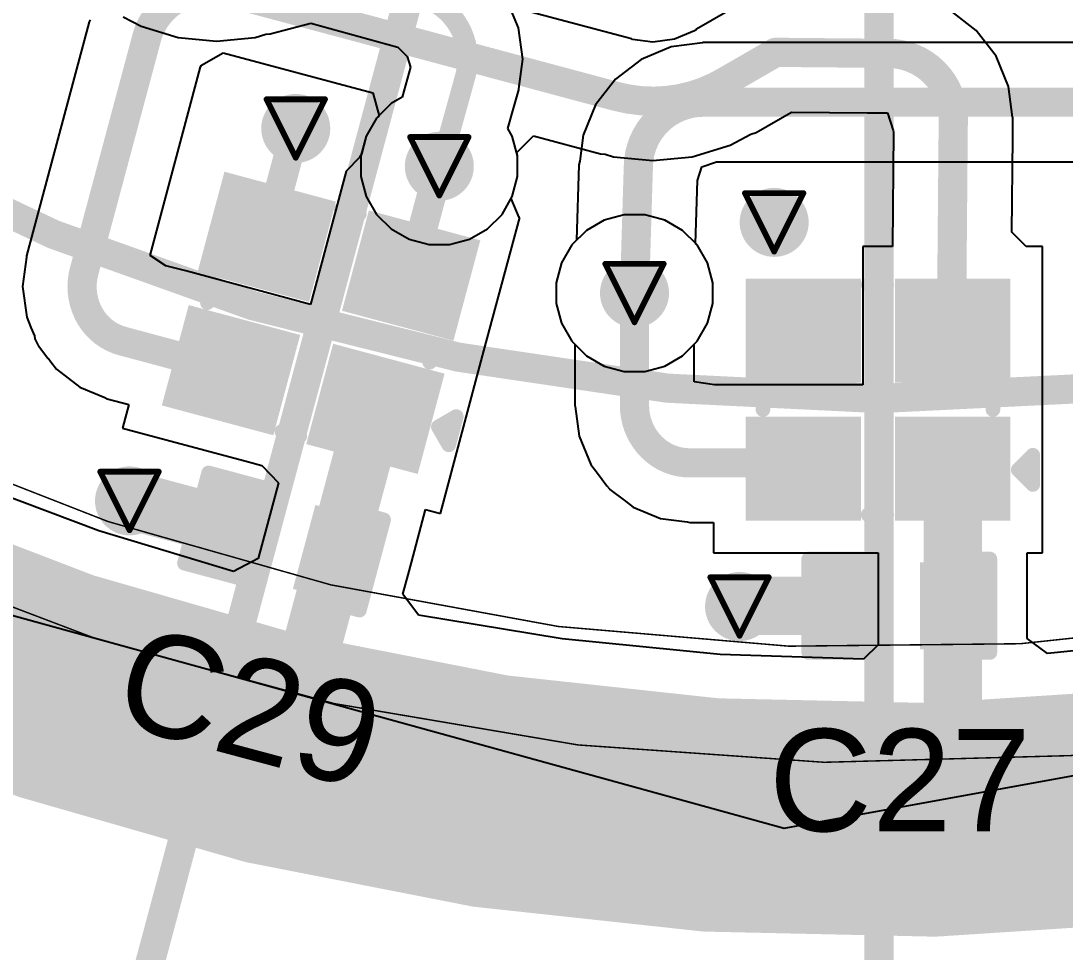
# Model space of a CAD drawing. Header units: inches. Extents: x -0.7 to 8.56, y -0.56 to 6.25.
# Drawn here: x 1.1162 to 1.4736, y -0.1612 to 0.1575 of the extents above; entities that cross this region are included whole.
import ezdxf

# ---------------------------------------------------------------- set-up
doc = ezdxf.new("R2010")
doc.units = ezdxf.units.IN
doc.header["$MEASUREMENT"] = 0
for name, color, linetype in [('Bottom Layer', 5, 'Continuous'), ('Dimension', 6, 'Continuous'), ('Drill Drawing', 1, 'Continuous'), ('Fabrication', 76, 'Continuous'), ('Top Layer', 1, 'Continuous'), ('Top Overlay', 2, 'Continuous'), ('Top Paste', 8, 'Continuous'), ('Top Solder', 216, 'Continuous'), ('Via Holes', 16, 'Continuous')]:
    doc.layers.add(name, color=color, linetype=linetype)
doc.styles.add('Arial', font='', dxfattribs={"height": 0.2})
doc.styles.get('Arial').set_extended_font_data('Arial')

# ---------------------------------------------------------------- blocks, each defined once
blk = doc.blocks.new('SK6812_EC20_14')
at = {"layer": 'Top Layer'}
for points in [[(-0.04133855, 0.03740165), (-0.00984245, 0.03740165), (-0.00984245, 0.00984255), (-0.04133855, 0.00984255)], [(0.00984245, 0.03740155), (0.04133855, 0.03740155), (0.04133855, 0.00984245), (0.00984245, 0.00984245)], [(-0.04133855, -0.00984245), (-0.00984245, -0.00984245), (-0.00984245, -0.03740155), (-0.04133855, -0.03740155)], [(0.00984245, -0.00984245), (0.04133855, -0.00984245), (0.04133855, -0.03740155), (0.00984245, -0.03740155)]]:
    blk.add_hatch(color=1, dxfattribs=at).paths.add_polyline_path(points)
at = {"layer": 'Top Paste'}
for points in [[(-0.04133855, 0.03740165), (-0.00984245, 0.03740165), (-0.00984245, 0.00984255), (-0.04133855, 0.00984255)], [(0.00984245, 0.03740155), (0.04133855, 0.03740155), (0.04133855, 0.00984245), (0.00984245, 0.00984245)], [(-0.04133855, -0.00984245), (-0.00984245, -0.00984245), (-0.00984245, -0.03740155), (-0.04133855, -0.03740155)], [(0.00984245, -0.00984245), (0.04133855, -0.00984245), (0.04133855, -0.03740155), (0.00984245, -0.03740155)]]:
    blk.add_hatch(color=8, dxfattribs=at).paths.add_polyline_path(points)
at = {"layer": 'Top Solder'}
for points in [[(-0.04533855, 0.04140165), (-0.00584245, 0.04140165), (-0.00584245, 0.00584255), (-0.04533855, 0.00584255)], [(0.00584245, 0.04140155), (0.04533855, 0.04140155), (0.04533855, 0.00584245), (0.00584245, 0.00584245)], [(-0.04533855, -0.00584245), (-0.00584245, -0.00584245), (-0.00584245, -0.04140155), (-0.04533855, -0.04140155)], [(0.00584245, -0.00584245), (0.04533855, -0.00584245), (0.04533855, -0.04140155), (0.00584245, -0.04140155)]]:
    blk.add_hatch(color=216, dxfattribs=at).paths.add_polyline_path(points)
at = {"layer": 'Top Overlay'}
for points in [[(-0.0033701, 0.0393701, 0.005, 0.005, 0), (0.003, 0.0393703, 0.005, 0.005, 0)], [(-0.0393701, -0.0033701, 0.005, 0.005, 0), (-0.0393701, 0.003, 0.005, 0.005, 0)], [(0.0393698, -0.0033701, 0.005, 0.005, 0), (0.0393699, 0.003, 0.005, 0.005, 0)], [(0.048, -0.024, 0.005, 0.005, 0), (0.053, -0.019, 0.005, 0.005, 0)], [(0.053, -0.0289999, 0.005, 0.005, 0), (0.053, -0.019, 0.005, 0.005, 0)], [(0.048, -0.024, 0.005, 0.005, 0), (0.053, -0.0289999, 0.005, 0.005, 0)], [(-0.0033701, -0.0393698, 0.005, 0.005, 0), (0.003, -0.0393699, 0.005, 0.005, 0)]]:
    blk.add_lwpolyline(points, format="xyseb", dxfattribs=at)
for points in [[(-0.0046201, 0.0393701, 0.0025, 0.0025, 1), (-0.0021201, 0.0393701, 0.0025, 0.0025, 1)], [(0.00175, 0.0393703, 0.0025, 0.0025, 1), (0.00425, 0.0393703, 0.0025, 0.0025, 1)], [(-0.0406201, 0.003, 0.0025, 0.0025, 1), (-0.0381201, 0.003, 0.0025, 0.0025, 1)], [(0.0381199, 0.003, 0.0025, 0.0025, 1), (0.0406199, 0.003, 0.0025, 0.0025, 1)], [(-0.0406201, -0.0033701, 0.0025, 0.0025, 1), (-0.0381201, -0.0033701, 0.0025, 0.0025, 1)], [(0.0381198, -0.0033701, 0.0025, 0.0025, 1), (0.0406198, -0.0033701, 0.0025, 0.0025, 1)], [(0.05175, -0.019, 0.0025, 0.0025, 1), (0.05425, -0.019, 0.0025, 0.0025, 1)], [(0.05175, -0.019, 0.0025, 0.0025, 1), (0.05425, -0.019, 0.0025, 0.0025, 1)], [(0.04675, -0.024, 0.0025, 0.0025, 1), (0.04925, -0.024, 0.0025, 0.0025, 1)], [(0.04675, -0.024, 0.0025, 0.0025, 1), (0.04925, -0.024, 0.0025, 0.0025, 1)], [(0.05175, -0.0289999, 0.0025, 0.0025, 1), (0.05425, -0.0289999, 0.0025, 0.0025, 1)], [(0.05175, -0.0289999, 0.0025, 0.0025, 1), (0.05425, -0.0289999, 0.0025, 0.0025, 1)], [(-0.0046201, -0.0393698, 0.0025, 0.0025, 1), (-0.0021201, -0.0393698, 0.0025, 0.0025, 1)], [(0.00175, -0.0393699, 0.0025, 0.0025, 1), (0.00425, -0.0393699, 0.0025, 0.0025, 1)]]:
    blk.add_lwpolyline(points, format="xyseb", close=True, dxfattribs=at)
blk = doc.blocks.new('SK6812_EC20_15')
at = {"layer": 'Top Layer'}
for points in [[(-0.04133855, 0.03740165), (-0.00984245, 0.03740165), (-0.00984245, 0.00984255), (-0.04133855, 0.00984255)], [(0.00984255, 0.03740165), (0.04133865, 0.03740165), (0.04133865, 0.00984255), (0.00984255, 0.00984255)], [(-0.04133855, -0.00984245), (-0.00984245, -0.00984245), (-0.00984245, -0.03740155), (-0.04133855, -0.03740155)], [(0.00984255, -0.00984245), (0.04133865, -0.00984245), (0.04133865, -0.03740155), (0.00984255, -0.03740155)]]:
    blk.add_hatch(color=1, dxfattribs=at).paths.add_polyline_path(points)
at = {"layer": 'Top Paste'}
for points in [[(-0.04133855, 0.03740165), (-0.00984245, 0.03740165), (-0.00984245, 0.00984255), (-0.04133855, 0.00984255)], [(0.00984255, 0.03740165), (0.04133865, 0.03740165), (0.04133865, 0.00984255), (0.00984255, 0.00984255)], [(-0.04133855, -0.00984245), (-0.00984245, -0.00984245), (-0.00984245, -0.03740155), (-0.04133855, -0.03740155)], [(0.00984255, -0.00984245), (0.04133865, -0.00984245), (0.04133865, -0.03740155), (0.00984255, -0.03740155)]]:
    blk.add_hatch(color=8, dxfattribs=at).paths.add_polyline_path(points)
at = {"layer": 'Top Solder'}
for points in [[(-0.04533855, 0.04140165), (-0.00584245, 0.04140165), (-0.00584245, 0.00584255), (-0.04533855, 0.00584255)], [(0.00584255, 0.04140165), (0.04533865, 0.04140165), (0.04533865, 0.00584255), (0.00584255, 0.00584255)], [(-0.04533855, -0.00584245), (-0.00584245, -0.00584245), (-0.00584245, -0.04140155), (-0.04533855, -0.04140155)], [(0.00584255, -0.00584245), (0.04533865, -0.00584245), (0.04533865, -0.04140155), (0.00584255, -0.04140155)]]:
    blk.add_hatch(color=216, dxfattribs=at).paths.add_polyline_path(points)
at = {"layer": 'Top Overlay'}
for points in [[(-0.0033701, 0.0393701, 0.005, 0.005, 0), (0.003, 0.0393701, 0.005, 0.005, 0)], [(-0.03937, -0.0033701, 0.005, 0.005, 0), (-0.03937, 0.003, 0.005, 0.005, 0)], [(0.03937, -0.0033701, 0.005, 0.005, 0), (0.03937, 0.003, 0.005, 0.005, 0)], [(0.048, -0.024, 0.005, 0.005, 0), (0.053, -0.019, 0.005, 0.005, 0)], [(0.053, -0.029, 0.005, 0.005, 0), (0.053, -0.019, 0.005, 0.005, 0)], [(0.048, -0.024, 0.005, 0.005, 0), (0.053, -0.029, 0.005, 0.005, 0)], [(-0.0033701, -0.03937, 0.005, 0.005, 0), (0.003, -0.03937, 0.005, 0.005, 0)]]:
    blk.add_lwpolyline(points, format="xyseb", dxfattribs=at)
for points in [[(-0.0046201, 0.0393701, 0.0025, 0.0025, 1), (-0.0021201, 0.0393701, 0.0025, 0.0025, 1)], [(0.00175, 0.0393701, 0.0025, 0.0025, 1), (0.00425, 0.0393701, 0.0025, 0.0025, 1)], [(-0.04062, 0.003, 0.0025, 0.0025, 1), (-0.03812, 0.003, 0.0025, 0.0025, 1)], [(0.03812, 0.003, 0.0025, 0.0025, 1), (0.04062, 0.003, 0.0025, 0.0025, 1)], [(-0.04062, -0.0033701, 0.0025, 0.0025, 1), (-0.03812, -0.0033701, 0.0025, 0.0025, 1)], [(0.03812, -0.0033701, 0.0025, 0.0025, 1), (0.04062, -0.0033701, 0.0025, 0.0025, 1)], [(0.05175, -0.019, 0.0025, 0.0025, 1), (0.05425, -0.019, 0.0025, 0.0025, 1)], [(0.05175, -0.019, 0.0025, 0.0025, 1), (0.05425, -0.019, 0.0025, 0.0025, 1)], [(0.04675, -0.024, 0.0025, 0.0025, 1), (0.04925, -0.024, 0.0025, 0.0025, 1)], [(0.04675, -0.024, 0.0025, 0.0025, 1), (0.04925, -0.024, 0.0025, 0.0025, 1)], [(0.05175, -0.029, 0.0025, 0.0025, 1), (0.05425, -0.029, 0.0025, 0.0025, 1)], [(0.05175, -0.029, 0.0025, 0.0025, 1), (0.05425, -0.029, 0.0025, 0.0025, 1)], [(-0.0046201, -0.03937, 0.0025, 0.0025, 1), (-0.0021201, -0.03937, 0.0025, 0.0025, 1)], [(0.00175, -0.03937, 0.0025, 0.0025, 1), (0.00425, -0.03937, 0.0025, 0.0025, 1)]]:
    blk.add_lwpolyline(points, format="xyseb", close=True, dxfattribs=at)
blk = doc.blocks.new('C___0402_26')
at = {"layer": 'Top Layer'}
for points in [[(-0.0275, -0.0124999), (-0.0275, 0.0125001), (-0.009500000000000003, 0.0125001), (-0.009499999999999996, -0.0124999)], [(0.009500000000000003, -0.0125001), (0.009499999999999996, 0.0124999), (0.0275, 0.0124999), (0.0275, -0.0125001)]]:
    blk.add_hatch(color=1, dxfattribs=at).paths.add_polyline_path(points)
at = {"layer": 'Top Paste'}
for points in [[(-0.0275, -0.0124999), (-0.0275, 0.0125001), (-0.009500000000000003, 0.0125001), (-0.009499999999999996, -0.0124999)], [(0.009500000000000003, -0.0125001), (0.009499999999999996, 0.0124999), (0.0275, 0.0124999), (0.0275, -0.0125001)]]:
    blk.add_hatch(color=8, dxfattribs=at).paths.add_polyline_path(points)
at = {"layer": 'Top Solder'}
for points in [[(-0.0298622, -0.0148621), (-0.0298622, 0.0148623), (-0.007137800000000003, 0.0148623), (-0.007137799999999997, -0.0148621)], [(0.007137800000000003, -0.0148623), (0.007137799999999997, 0.0148621), (0.0298622, 0.0148621), (0.0298622, -0.0148623)]]:
    blk.add_hatch(color=216, dxfattribs=at).paths.add_polyline_path(points)
at = {"layer": 'Top Overlay'}
for points in [[(-0.031, 0.016, 0.005, 0.005, 0), (-0.011, 0.016, 0.005, 0.005, 0)], [(-0.031, -0.016, 0.005, 0.005, 0), (-0.031, 0.016, 0.005, 0.005, 0)], [(0.011, 0.016, 0.005, 0.005, 0), (0.031, 0.016, 0.005, 0.005, 0)], [(0.031, -0.016, 0.005, 0.005, 0), (0.031, 0.016, 0.005, 0.005, 0)], [(-0.031, -0.016, 0.005, 0.005, 0), (-0.011, -0.016, 0.005, 0.005, 0)], [(0.011, -0.016, 0.005, 0.005, 0), (0.031, -0.016, 0.005, 0.005, 0)]]:
    blk.add_lwpolyline(points, format="xyseb", dxfattribs=at)
for points in [[(-0.03225, 0.016, 0.0025, 0.0025, 1), (-0.02975, 0.016, 0.0025, 0.0025, 1)], [(-0.03225, 0.016, 0.0025, 0.0025, 1), (-0.02975, 0.016, 0.0025, 0.0025, 1)], [(-0.01225, 0.016, 0.0025, 0.0025, 1), (-0.00975, 0.016, 0.0025, 0.0025, 1)], [(0.00975, 0.016, 0.0025, 0.0025, 1), (0.01225, 0.016, 0.0025, 0.0025, 1)], [(0.02975, 0.016, 0.0025, 0.0025, 1), (0.03225, 0.016, 0.0025, 0.0025, 1)], [(0.02975, 0.016, 0.0025, 0.0025, 1), (0.03225, 0.016, 0.0025, 0.0025, 1)], [(-0.03225, -0.016, 0.0025, 0.0025, 1), (-0.02975, -0.016, 0.0025, 0.0025, 1)], [(-0.03225, -0.016, 0.0025, 0.0025, 1), (-0.02975, -0.016, 0.0025, 0.0025, 1)], [(-0.01225, -0.016, 0.0025, 0.0025, 1), (-0.00975, -0.016, 0.0025, 0.0025, 1)], [(0.00975, -0.016, 0.0025, 0.0025, 1), (0.01225, -0.016, 0.0025, 0.0025, 1)], [(0.02975, -0.016, 0.0025, 0.0025, 1), (0.03225, -0.016, 0.0025, 0.0025, 1)], [(0.02975, -0.016, 0.0025, 0.0025, 1), (0.03225, -0.016, 0.0025, 0.0025, 1)]]:
    blk.add_lwpolyline(points, format="xyseb", close=True, dxfattribs=at)
blk = doc.blocks.new('C___0402_27')
at = {"layer": 'Top Layer'}
for points in [[(-0.0274999, -0.0125), (-0.0274999, 0.0125), (-0.009499899999999999, 0.0125), (-0.009499900000000002, -0.0125)], [(0.0095001, -0.0125003), (0.009500100000000001, 0.0124997), (0.0275001, 0.0124997), (0.0275001, -0.0125003)]]:
    blk.add_hatch(color=1, dxfattribs=at).paths.add_polyline_path(points)
at = {"layer": 'Top Paste'}
for points in [[(-0.0274999, -0.0125), (-0.0274999, 0.0125), (-0.009499899999999999, 0.0125), (-0.009499900000000002, -0.0125)], [(0.0095001, -0.0125003), (0.009500100000000001, 0.0124997), (0.0275001, 0.0124997), (0.0275001, -0.0125003)]]:
    blk.add_hatch(color=8, dxfattribs=at).paths.add_polyline_path(points)
at = {"layer": 'Top Solder'}
for points in [[(-0.0298621, -0.0148622), (-0.0298621, 0.0148622), (-0.007137699999999999, 0.0148622), (-0.007137700000000001, -0.0148622)], [(0.007137899999999998, -0.0148625), (0.007137900000000002, 0.0148619), (0.0298623, 0.0148619), (0.0298623, -0.0148625)]]:
    blk.add_hatch(color=216, dxfattribs=at).paths.add_polyline_path(points)
at = {"layer": 'Top Overlay'}
for points in [[(-0.0310001, -0.016, 0.005, 0.005, 0), (-0.0309999, 0.016, 0.005, 0.005, 0)], [(-0.0309999, 0.016, 0.005, 0.005, 0), (-0.0110001, 0.0160002, 0.005, 0.005, 0)], [(0.0110001, 0.0159999, 0.005, 0.005, 0), (0.0309999, 0.016, 0.005, 0.005, 0)], [(0.0309999, -0.016, 0.005, 0.005, 0), (0.0309999, 0.016, 0.005, 0.005, 0)], [(-0.0310001, -0.016, 0.005, 0.005, 0), (-0.011, -0.016, 0.005, 0.005, 0)], [(0.0109999, -0.0160003, 0.005, 0.005, 0), (0.0309999, -0.016, 0.005, 0.005, 0)]]:
    blk.add_lwpolyline(points, format="xyseb", dxfattribs=at)
for points in [[(-0.0322499, 0.016, 0.0025, 0.0025, 1), (-0.0297499, 0.016, 0.0025, 0.0025, 1)], [(-0.0322499, 0.016, 0.0025, 0.0025, 1), (-0.0297499, 0.016, 0.0025, 0.0025, 1)], [(-0.0122501, 0.0160002, 0.0025, 0.0025, 1), (-0.0097501, 0.0160002, 0.0025, 0.0025, 1)], [(0.0097501, 0.0159999, 0.0025, 0.0025, 1), (0.0122501, 0.0159999, 0.0025, 0.0025, 1)], [(0.0297499, 0.016, 0.0025, 0.0025, 1), (0.0322499, 0.016, 0.0025, 0.0025, 1)], [(0.0297499, 0.016, 0.0025, 0.0025, 1), (0.0322499, 0.016, 0.0025, 0.0025, 1)], [(-0.0322501, -0.016, 0.0025, 0.0025, 1), (-0.0297501, -0.016, 0.0025, 0.0025, 1)], [(-0.0322501, -0.016, 0.0025, 0.0025, 1), (-0.0297501, -0.016, 0.0025, 0.0025, 1)], [(-0.01225, -0.016, 0.0025, 0.0025, 1), (-0.00975, -0.016, 0.0025, 0.0025, 1)], [(0.0097499, -0.0160003, 0.0025, 0.0025, 1), (0.0122499, -0.0160003, 0.0025, 0.0025, 1)], [(0.0297499, -0.016, 0.0025, 0.0025, 1), (0.0322499, -0.016, 0.0025, 0.0025, 1)], [(0.0297499, -0.016, 0.0025, 0.0025, 1), (0.0322499, -0.016, 0.0025, 0.0025, 1)]]:
    blk.add_lwpolyline(points, format="xyseb", close=True, dxfattribs=at)

msp = doc.modelspace()

# ---------------------------------------------------------------- hatches: boundary and pattern name
at = {"layer": 'Bottom Layer'}
h = msp.add_hatch(color=5, dxfattribs=at)
edge = h.paths.add_edge_path()
edge.add_arc((1.2102693, 0.1206632), 0.011811, 0, 360)
h = msp.add_hatch(color=5, dxfattribs=at)
edge = h.paths.add_edge_path()
edge.add_arc((1.2594107, 0.1077226), 0.011811, 0, 360)
h = msp.add_hatch(color=5, dxfattribs=at)
edge = h.paths.add_edge_path()
edge.add_arc((1.3740231, 0.0885268), 0.011811, 0, 360)
h = msp.add_hatch(color=5, dxfattribs=at)
edge = h.paths.add_edge_path()
edge.add_arc((1.3262187, 0.0643319), 0.011811, 0, 360)
h = msp.add_hatch(color=5, dxfattribs=at)
edge = h.paths.add_edge_path()
edge.add_arc((1.1533675, -0.0068014), 0.011811, 0, 360)
h = msp.add_hatch(color=5, dxfattribs=at)
edge = h.paths.add_edge_path()
edge.add_arc((1.3621755, -0.0429525), 0.011811, 0, 360)
at = {"layer": 'Top Layer'}
h = msp.add_hatch(color=1, dxfattribs=at)
edge = h.paths.add_edge_path()
edge.add_arc((1.2102693, 0.1206632), 0.011811, 0, 360)
h = msp.add_hatch(color=1, dxfattribs=at)
edge = h.paths.add_edge_path()
edge.add_arc((1.2594107, 0.1077226), 0.011811, 0, 360)
h = msp.add_hatch(color=1, dxfattribs=at)
edge = h.paths.add_edge_path()
edge.add_arc((1.3740231, 0.0885268), 0.011811, 0, 360)
h = msp.add_hatch(color=1, dxfattribs=at)
edge = h.paths.add_edge_path()
edge.add_arc((1.3262187, 0.0643319), 0.011811, 0, 360)
h = msp.add_hatch(color=1, dxfattribs=at)
edge = h.paths.add_edge_path()
edge.add_arc((1.1533675, -0.0068014), 0.011811, 0, 360)
h = msp.add_hatch(color=1, dxfattribs=at)
edge = h.paths.add_edge_path()
edge.add_arc((1.3621755, -0.0429525), 0.011811, 0, 360)
at = {"layer": 'Via Holes'}
h = msp.add_hatch(color=7, dxfattribs=at)
edge = h.paths.add_edge_path()
edge.add_arc((1.2102693, 0.1206632), 0.0059055, 0, 360)
h = msp.add_hatch(color=7, dxfattribs=at)
edge = h.paths.add_edge_path()
edge.add_arc((1.2594107, 0.1077226), 0.0059055, 0, 360)
h = msp.add_hatch(color=7, dxfattribs=at)
edge = h.paths.add_edge_path()
edge.add_arc((1.3740231, 0.0885268), 0.0059055, 0, 360)
h = msp.add_hatch(color=7, dxfattribs=at)
edge = h.paths.add_edge_path()
edge.add_arc((1.3262187, 0.0643319), 0.0059055, 0, 360)
h = msp.add_hatch(color=7, dxfattribs=at)
edge = h.paths.add_edge_path()
edge.add_arc((1.1533675, -0.0068014), 0.0059055, 0, 360)
h = msp.add_hatch(color=7, dxfattribs=at)
edge = h.paths.add_edge_path()
edge.add_arc((1.3621755, -0.0429525), 0.0059055, 0, 360)

# ---------------------------------------------------------------- linework, layer by layer
at = {"layer": 'Bottom Layer'}
for p, q in [((1.2865506, 0.1550849), (1.2824342, 0.1650227)), ((1.1512518, 0.1589212), (1.1573103, 0.155683)), ((1.1573103, 0.155683), (1.1700006, 0.1518334)), ((1.2015677, 0.1530396), (1.2154155, 0.1567499)), ((1.2154155, 0.1567499), (1.245266, 0.1484539)), ((1.2879546, 0.1444202), (1.2865506, 0.1550849)), ((1.1700006, 0.1518334), (1.1831981, 0.1505336)), ((1.1831981, 0.1505336), (1.1963956, 0.1518334)), ((1.1963956, 0.1518334), (1.2000425, 0.1529397)), ((1.2000425, 0.1529397), (1.2015677, 0.1530396)), ((1.245266, 0.1484539), (1.2483694, 0.1452793)), ((1.3387993, 0.1485892), (1.3285067, 0.1443258)), ((1.3495417, 0.1500034), (1.3387993, 0.1485892)), ((1.3498759, 0.1500699), (1.3495417, 0.1500034)), ((1.4878846, 0.15007), (1.3498759, 0.1500699)), ((1.2483694, 0.1452793), (1.2495912, 0.1416438)), ((1.2866111, 0.1342157), (1.2879546, 0.1444202)), ((1.3285067, 0.1443258), (1.3196683, 0.1375438)), ((1.2495912, 0.1416438), (1.2467413, 0.1313667)), ((1.3196683, 0.1375438), (1.3128863, 0.1287054)), ((1.2848102, 0.1274737), (1.286575, 0.1338373)), ((1.286575, 0.1338373), (1.2866113, 0.1342157)), ((1.2866113, 0.1342157), (1.2866111, 0.1342157)), ((1.2429483, 0.1291768), (1.2379565, 0.124185)), ((1.2467413, 0.1313667), (1.2429483, 0.1291768)), ((1.3128863, 0.1287054), (1.3086229, 0.1184128)), ((1.2829141, 0.1206357), (1.2848102, 0.1274737)), ((1.2379565, 0.124185), (1.2344268, 0.1180713)), ((1.2344268, 0.1180713), (1.2325997, 0.1112523)), ((1.2843946, 0.1180713), (1.2829141, 0.1206357)), ((1.2862217, 0.1112523), (1.2843946, 0.1180713)), ((1.3086229, 0.1184128), (1.30745, 0.1095031)), ((1.2325997, 0.1112523), (1.2325997, 0.1041929)), ((1.2862217, 0.1041929), (1.2862217, 0.1112523)), ((1.3071583, 0.1082395), (1.3063691, 0.0823989)), ((1.30745, 0.1095031), (1.3071583, 0.1082395)), ((1.3477965, 0.1028563), (1.3492951, 0.1074903)), ((1.3492951, 0.1074903), (1.3542664, 0.1092863)), ((1.3542664, 0.1092863), (1.4878842, 0.1092864)), ((1.2325997, 0.1041929), (1.2344268, 0.0973739)), ((1.2843946, 0.0973739), (1.2862217, 0.1041929)), ((1.3471391, 0.0813281), (1.3477965, 0.1028563)), ((1.2344268, 0.0973739), (1.2379565, 0.0912602)), ((1.2808649, 0.0912602), (1.2843946, 0.0973739)), ((1.2379565, 0.0912602), (1.2429483, 0.0862684)), ((1.2758731, 0.0862684), (1.2808649, 0.0912602)), ((1.2429483, 0.0862684), (1.249062, 0.0827387)), ((1.2697594, 0.0827387), (1.2758731, 0.0862684)), ((1.249062, 0.0827387), (1.255881, 0.0809116)), ((1.2629404, 0.0809116), (1.2697594, 0.0827387)), ((1.3063691, 0.0823989), (1.3047645, 0.0807943)), ((1.255881, 0.0809116), (1.2629404, 0.0809116)), ((1.3047645, 0.0807943), (1.3012348, 0.0746806)), ((1.3476729, 0.0807943), (1.3471391, 0.0813281)), ((1.3512026, 0.0746806), (1.3476729, 0.0807943)), ((1.3012348, 0.0746806), (1.2994077, 0.0678616)), ((1.3530297, 0.0678616), (1.3512026, 0.0746806)), ((1.2994077, 0.0678616), (1.2994077, 0.0608022)), ((1.3530297, 0.0608022), (1.3530297, 0.0678616)), ((1.2994077, 0.0608022), (1.3012348, 0.0539832)), ((1.3512026, 0.0539832), (1.3530297, 0.0608022)), ((1.3012348, 0.0539832), (1.3047645, 0.0478695)), ((1.3476729, 0.0478695), (1.3512026, 0.0539832)), ((1.3047645, 0.0478695), (1.3097563, 0.0428777)), ((1.3426811, 0.0428777), (1.3476729, 0.0478695)), ((1.3097563, 0.0428777), (1.31587, 0.039348)), ((1.31587, 0.039348), (1.322689, 0.0375209)), ((1.3297484, 0.0375209), (1.3365674, 0.039348)), ((1.3365674, 0.039348), (1.3426811, 0.0428777)), ((1.322689, 0.0375209), (1.3297484, 0.0375209))]:
    msp.add_line(p, q, dxfattribs=at)
for points in [[(1.2525631, 0.1660035, 0.007, 0.007, -0.4105589686091919), (1.2684038, 0.1388767, 0.007, 0.007, 0)], [(1.2597341, 0.1076329, 0.007, 0.007, 0), (1.2683984, 0.1388777, 0.007, 0.007, 0)], [(1.3275353, 0.107617, 0.01, 0.01, -0.4113535420624389), (1.349876, 0.1296782, 0.01, 0.01, 0)], [(1.3498759, 0.1296781, 0.01, 0.01, 0), (1.4878846, 0.1296782, 0.01, 0.01, 0)], [(1.3262187, 0.0643319, 0.01, 0.01, 0), (1.3275406, 0.107617, 0.01, 0.01, 0)]]:
    msp.add_lwpolyline(points, format="xyseb", dxfattribs=at)
for points in [[(1.2666484, 0.1388777, 0.0035, 0.0035, 1), (1.2701484, 0.1388777, 0.0035, 0.0035, 1)], [(1.2666538, 0.1388767, 0.0035, 0.0035, 1), (1.2701538, 0.1388767, 0.0035, 0.0035, 1)], [(1.3473759, 0.1296781, 0.005, 0.005, 1), (1.3523759, 0.1296781, 0.005, 0.005, 1)], [(1.347376, 0.1296782, 0.005, 0.005, 1), (1.352376, 0.1296782, 0.005, 0.005, 1)], [(1.2579841, 0.1076329, 0.0035, 0.0035, 1), (1.2614841, 0.1076329, 0.0035, 0.0035, 1)], [(1.3250353, 0.107617, 0.005, 0.005, 1), (1.3300353, 0.107617, 0.005, 0.005, 1)], [(1.3250406, 0.107617, 0.005, 0.005, 1), (1.3300406, 0.107617, 0.005, 0.005, 1)], [(1.3237187, 0.0643319, 0.005, 0.005, 1), (1.3287187, 0.0643319, 0.005, 0.005, 1)]]:
    msp.add_lwpolyline(points, format="xyseb", close=True, dxfattribs=at)
at = {"layer": 'Dimension'}
for points in [[(1.4098557, 1.8294065, 0.01, 0.01, 0), (1.4098821, -0.2539394, 0.01, 0.01, 0)], [(1.1481516, -0.2105291, 0.01, 0.01, 0), (1.6678278, 1.7289282, 0.01, 0.01, 0)]]:
    msp.add_lwpolyline(points, format="xyseb", dxfattribs=at)
for points in [[(2.2956693, 0.7664173, 0.01, 0.01, 1), (0.5240157, 0.7664173, 0.01, 0.01, 1)], [(2.1480447, 0.7664144, 0.01, 0.01, 1), (0.6716667, 0.7664144, 0.01, 0.01, 1)]]:
    msp.add_lwpolyline(points, format="xyseb", close=True, dxfattribs=at)
at = {"layer": 'Drill Drawing'}
for points in [[(1.2002693, 0.1306632, 0.002, 0.002, 0), (1.2202693, 0.1306632, 0.002, 0.002, 0)], [(1.2002693, 0.1306632, 0.002, 0.002, 0), (1.2102693, 0.1106632, 0.002, 0.002, 0)], [(1.2102693, 0.1106632, 0.002, 0.002, 0), (1.2202693, 0.1306632, 0.002, 0.002, 0)], [(1.2494107, 0.1177226, 0.002, 0.002, 0), (1.2694107, 0.1177226, 0.002, 0.002, 0)], [(1.2494107, 0.1177226, 0.002, 0.002, 0), (1.2594107, 0.0977226, 0.002, 0.002, 0)], [(1.2594107, 0.0977226, 0.002, 0.002, 0), (1.2694107, 0.1177226, 0.002, 0.002, 0)], [(1.3640231, 0.0985268, 0.002, 0.002, 0), (1.3840231, 0.0985268, 0.002, 0.002, 0)], [(1.3640231, 0.0985268, 0.002, 0.002, 0), (1.3740231, 0.0785268, 0.002, 0.002, 0)], [(1.3740231, 0.0785268, 0.002, 0.002, 0), (1.3840231, 0.0985268, 0.002, 0.002, 0)], [(1.3162187, 0.0743319, 0.002, 0.002, 0), (1.3362187, 0.0743319, 0.002, 0.002, 0)], [(1.3162187, 0.0743319, 0.002, 0.002, 0), (1.3262187, 0.0543319, 0.002, 0.002, 0)], [(1.3262187, 0.0543319, 0.002, 0.002, 0), (1.3362187, 0.0743319, 0.002, 0.002, 0)], [(1.1433675, 0.0031986, 0.002, 0.002, 0), (1.1633675, 0.0031986, 0.002, 0.002, 0)], [(1.1433675, 0.0031986, 0.002, 0.002, 0), (1.1533675, -0.0168014, 0.002, 0.002, 0)], [(1.1533675, -0.0168014, 0.002, 0.002, 0), (1.1633675, 0.0031986, 0.002, 0.002, 0)], [(1.3521755, -0.0329525, 0.002, 0.002, 0), (1.3721755, -0.0329525, 0.002, 0.002, 0)], [(1.3521755, -0.0329525, 0.002, 0.002, 0), (1.3621755, -0.0529525, 0.002, 0.002, 0)], [(1.3621755, -0.0529525, 0.002, 0.002, 0), (1.3721755, -0.0329525, 0.002, 0.002, 0)]]:
    msp.add_lwpolyline(points, format="xyseb", dxfattribs=at)
for points in [[(1.1997693, 0.1306632, 0.001, 0.001, 1), (1.2007693, 0.1306632, 0.001, 0.001, 1)], [(1.1997693, 0.1306632, 0.001, 0.001, 1), (1.2007693, 0.1306632, 0.001, 0.001, 1)], [(1.2197693, 0.1306632, 0.001, 0.001, 1), (1.2207693, 0.1306632, 0.001, 0.001, 1)], [(1.2197693, 0.1306632, 0.001, 0.001, 1), (1.2207693, 0.1306632, 0.001, 0.001, 1)], [(1.2489107, 0.1177226, 0.001, 0.001, 1), (1.2499107, 0.1177226, 0.001, 0.001, 1)], [(1.2489107, 0.1177226, 0.001, 0.001, 1), (1.2499107, 0.1177226, 0.001, 0.001, 1)], [(1.2689107, 0.1177226, 0.001, 0.001, 1), (1.2699107, 0.1177226, 0.001, 0.001, 1)], [(1.2689107, 0.1177226, 0.001, 0.001, 1), (1.2699107, 0.1177226, 0.001, 0.001, 1)], [(1.2097693, 0.1106632, 0.001, 0.001, 1), (1.2107693, 0.1106632, 0.001, 0.001, 1)], [(1.2097693, 0.1106632, 0.001, 0.001, 1), (1.2107693, 0.1106632, 0.001, 0.001, 1)], [(1.2589107, 0.0977226, 0.001, 0.001, 1), (1.2599107, 0.0977226, 0.001, 0.001, 1)], [(1.2589107, 0.0977226, 0.001, 0.001, 1), (1.2599107, 0.0977226, 0.001, 0.001, 1)], [(1.3635231, 0.0985268, 0.001, 0.001, 1), (1.3645231, 0.0985268, 0.001, 0.001, 1)], [(1.3635231, 0.0985268, 0.001, 0.001, 1), (1.3645231, 0.0985268, 0.001, 0.001, 1)], [(1.3835231, 0.0985268, 0.001, 0.001, 1), (1.3845231, 0.0985268, 0.001, 0.001, 1)], [(1.3835231, 0.0985268, 0.001, 0.001, 1), (1.3845231, 0.0985268, 0.001, 0.001, 1)], [(1.3735231, 0.0785268, 0.001, 0.001, 1), (1.3745231, 0.0785268, 0.001, 0.001, 1)], [(1.3735231, 0.0785268, 0.001, 0.001, 1), (1.3745231, 0.0785268, 0.001, 0.001, 1)], [(1.3157187, 0.0743319, 0.001, 0.001, 1), (1.3167187, 0.0743319, 0.001, 0.001, 1)], [(1.3157187, 0.0743319, 0.001, 0.001, 1), (1.3167187, 0.0743319, 0.001, 0.001, 1)], [(1.3357187, 0.0743319, 0.001, 0.001, 1), (1.3367187, 0.0743319, 0.001, 0.001, 1)], [(1.3357187, 0.0743319, 0.001, 0.001, 1), (1.3367187, 0.0743319, 0.001, 0.001, 1)], [(1.3257187, 0.0543319, 0.001, 0.001, 1), (1.3267187, 0.0543319, 0.001, 0.001, 1)], [(1.3257187, 0.0543319, 0.001, 0.001, 1), (1.3267187, 0.0543319, 0.001, 0.001, 1)], [(1.1428675, 0.0031986, 0.001, 0.001, 1), (1.1438675, 0.0031986, 0.001, 0.001, 1)], [(1.1428675, 0.0031986, 0.001, 0.001, 1), (1.1438675, 0.0031986, 0.001, 0.001, 1)], [(1.1628675, 0.0031986, 0.001, 0.001, 1), (1.1638675, 0.0031986, 0.001, 0.001, 1)], [(1.1628675, 0.0031986, 0.001, 0.001, 1), (1.1638675, 0.0031986, 0.001, 0.001, 1)], [(1.1528675, -0.0168014, 0.001, 0.001, 1), (1.1538675, -0.0168014, 0.001, 0.001, 1)], [(1.1528675, -0.0168014, 0.001, 0.001, 1), (1.1538675, -0.0168014, 0.001, 0.001, 1)], [(1.3516755, -0.0329525, 0.001, 0.001, 1), (1.3526755, -0.0329525, 0.001, 0.001, 1)], [(1.3516755, -0.0329525, 0.001, 0.001, 1), (1.3526755, -0.0329525, 0.001, 0.001, 1)], [(1.3716755, -0.0329525, 0.001, 0.001, 1), (1.3726755, -0.0329525, 0.001, 0.001, 1)], [(1.3716755, -0.0329525, 0.001, 0.001, 1), (1.3726755, -0.0329525, 0.001, 0.001, 1)], [(1.3616755, -0.0529525, 0.001, 0.001, 1), (1.3626755, -0.0529525, 0.001, 0.001, 1)], [(1.3616755, -0.0529525, 0.001, 0.001, 1), (1.3626755, -0.0529525, 0.001, 0.001, 1)]]:
    msp.add_lwpolyline(points, format="xyseb", close=True, dxfattribs=at)
at = {"layer": 'Fabrication'}
for points in [[(2.0942342, 1.2335698, 0.0005, 0.0005, -1.167099627659095), (0.6171295, 0.5349223, 0.0005, 0.0005, 0)], [(2.0942342, 1.2335698, 0.0005, 0.0005, -1.167099627659095), (0.6171295, 0.5349223, 0.0005, 0.0005, 0)], [(2.0942342, 1.2335698, 0.0005, 0.0005, -1.167099627659095), (0.6171295, 0.5349223, 0.0005, 0.0005, 0)], [(2.0942342, 1.2335698, 0.0005, 0.0005, -1.167099627659095), (0.6171295, 0.5349223, 0.0005, 0.0005, 0)], [(2.1461081, 1.2259171, 0.0005, 0.0005, -1.205705075990638), (0.5581672, 0.6122038, 0.0005, 0.0005, 0)], [(2.1461081, 1.2259171, 0.0005, 0.0005, -1.205705075990638), (0.5581672, 0.6122038, 0.0005, 0.0005, 0)]]:
    msp.add_lwpolyline(points, format="xyseb", dxfattribs=at)
at = {"layer": 'Top Layer'}
for p, q in [((1.3251544, 0.151359), (1.1918484, 0.1870782)), ((1.3643637, 0.16439), (1.3474898, 0.154648)), ((1.4431959, 0.1542272), (1.4343486, 0.1610159)), ((1.1399433, 0.157848), (1.1395894, 0.1571303)), ((1.1395894, 0.1571303), (1.1181493, 0.0771132)), ((1.3467964, 0.154081), (1.3399066, 0.1512272)), ((1.3471724, 0.1543696), (1.3467964, 0.154081)), ((1.3474898, 0.154648), (1.3471724, 0.1543696)), ((1.4499846, 0.1453799), (1.4431959, 0.1542272)), ((1.3255317, 0.1511729), (1.3251544, 0.151359)), ((1.332513, 0.1502538), (1.3255317, 0.1511729)), ((1.3399066, 0.1512272), (1.332513, 0.1502538)), ((1.178056, 0.1423436), (1.1854179, 0.1465789)), ((1.1854179, 0.1465789), (1.2367078, 0.1328358)), ((1.4542521, 0.1350772), (1.4499846, 0.1453799)), ((1.1603976, 0.0772105), (1.177686, 0.1417328)), ((1.177686, 0.1417328), (1.178056, 0.1423436)), ((1.2367078, 0.1328358), (1.2387998, 0.1250283)), ((1.4556339, 0.1245806), (1.4542521, 0.1350772)), ((1.3678814, 0.1193282), (1.3799356, 0.1262876)), ((1.3799356, 0.1262876), (1.4060056, 0.1260458)), ((1.4060056, 0.1260458), (1.41283, 0.1259824)), ((1.41283, 0.1259824), (1.4147624, 0.1199972)), ((1.2379565, 0.124185), (1.2344268, 0.1180713)), ((1.2387998, 0.1250283), (1.2379565, 0.124185)), ((1.4556496, 0.1244981), (1.4556339, 0.1245806)), ((1.4556875, 0.1244985), (1.4556496, 0.1244981)), ((1.4556693, 0.1175233), (1.4557268, 0.1240929)), ((1.4557329, 0.1242708), (1.4556875, 0.1244985)), ((1.4557171, 0.1241926), (1.4557329, 0.1242708)), ((1.4557268, 0.1240929), (1.4557171, 0.1241926)), ((1.2344268, 0.1180713), (1.2327791, 0.111922)), ((1.285913, 0.1124043), (1.2916286, 0.1181199)), ((1.2916286, 0.1181199), (1.3145988, 0.111965)), ((1.3589776, 0.1149293), (1.3660341, 0.1187011)), ((1.3660341, 0.1187011), (1.3678814, 0.1193282)), ((1.4149016, 0.119524), (1.4145593, 0.0802181)), ((1.4147624, 0.1199972), (1.4149016, 0.119524)), ((1.3460045, 0.110994), (1.3589776, 0.1149293)), ((1.4553877, 0.0851894), (1.4556693, 0.1175233)), ((1.2327791, 0.111922), (1.2321199, 0.1107052)), ((1.2862217, 0.1112523), (1.285913, 0.1124043)), ((1.2862217, 0.1041929), (1.2862217, 0.1112523)), ((1.3145988, 0.111965), (1.3161572, 0.1118629)), ((1.3161572, 0.1118629), (1.3190215, 0.110994)), ((1.3190215, 0.110994), (1.332513, 0.1096652)), ((1.332513, 0.1096652), (1.3460045, 0.110994)), ((1.2321199, 0.1107052), (1.2275179, 0.1060847)), ((1.2275179, 0.1060844), (1.2152903, 0.0604505)), ((1.2275179, 0.1060847), (1.2275177, 0.1060846)), ((1.2275177, 0.1060846), (1.2275179, 0.1060844)), ((1.2843946, 0.0973739), (1.2862217, 0.1041929)), ((1.2840047, 0.0966986), (1.2843946, 0.0973739)), ((1.2866835, 0.0902314), (1.2840047, 0.0966986)), ((1.2746909, 0.0445342), (1.2869186, 0.0901684)), ((1.2869186, 0.0901684), (1.2866835, 0.0902314)), ((1.322689, 0.0911429), (1.31587, 0.0893158)), ((1.3297484, 0.0911429), (1.322689, 0.0911429)), ((1.3365674, 0.0893158), (1.3297484, 0.0911429)), ((1.3097563, 0.0857861), (1.3047645, 0.0807943)), ((1.31587, 0.0893158), (1.3097563, 0.0857861)), ((1.3426811, 0.0857861), (1.3365674, 0.0893158)), ((1.3476729, 0.0807943), (1.3426811, 0.0857861)), ((1.4603159, 0.0802181), (1.4553877, 0.0851894)), ((1.3047645, 0.0807943), (1.3012348, 0.0746806)), ((1.3512026, 0.0746806), (1.3476729, 0.0807943)), ((1.4145593, 0.0802181), (1.4043952, 0.0802181)), ((1.4043952, 0.0802181), (1.4043952, 0.032974)), ((1.4658912, 0.0802181), (1.4603159, 0.0802181)), ((1.4658912, 0.0226591), (1.4658912, 0.0802181)), ((1.1181187, 0.0766481), (1.1167856, 0.0665219)), ((1.1181493, 0.0771132), (1.1181187, 0.0766481)), ((1.1658534, 0.0736972), (1.1603976, 0.0772105)), ((1.172615, 0.0718853), (1.1658534, 0.0736972)), ((1.2152903, 0.0604505), (1.172615, 0.0718853)), ((1.3012348, 0.0746806), (1.2994077, 0.0678616)), ((1.3530297, 0.0678616), (1.3512026, 0.0746806)), ((1.1167856, 0.0665219), (1.1181644, 0.0560486)), ((1.2994077, 0.0678616), (1.2994077, 0.0608022)), ((1.3530297, 0.0608022), (1.3530297, 0.0678616)), ((1.2994077, 0.0608022), (1.3012348, 0.0539832)), ((1.3512026, 0.0539832), (1.3530297, 0.0608022)), ((1.1181644, 0.0560486), (1.1196247, 0.0525232)), ((1.3012348, 0.0539832), (1.3047645, 0.0478695)), ((1.3476729, 0.0478695), (1.3512026, 0.0539832)), ((1.1196247, 0.0525232), (1.1207896, 0.04971)), ((1.1207896, 0.04971), (1.1210044, 0.0486289)), ((1.1210044, 0.0486289), (1.1221543, 0.046416)), ((1.3047645, 0.0478695), (1.3058268, 0.0468072)), ((1.3058268, 0.0468072), (1.3058266, 0.0259377)), ((1.3466103, 0.0339305), (1.3466104, 0.046807)), ((1.3466104, 0.046807), (1.3476729, 0.0478695)), ((1.1221543, 0.046416), (1.1222067, 0.0462889)), ((1.1222067, 0.0462889), (1.122249, 0.0462338)), ((1.122249, 0.0462338), (1.1222493, 0.046234)), ((1.1222493, 0.046234), (1.1222649, 0.0462375)), ((1.1222649, 0.0462375), (1.1254251, 0.0420133)), ((1.2597936, -0.0110635), (1.274691, 0.0445342)), ((1.274691, 0.0445342), (1.2746909, 0.0445342)), ((1.1254251, 0.0420133), (1.1255912, 0.0419024)), ((1.1255912, 0.0419024), (1.1264108, 0.0408345)), ((1.1264108, 0.0408345), (1.1283781, 0.0382707)), ((1.1283781, 0.0382707), (1.136405, 0.0321114)), ((1.3536103, 0.032974), (1.3466103, 0.0339305)), ((1.4043952, 0.032974), (1.3536103, 0.032974)), ((1.136405, 0.0321114), (1.1449325, 0.0285792)), ((1.1449325, 0.0285792), (1.1457407, 0.0281806)), ((1.1457407, 0.0281806), (1.1531269, 0.0262014)), ((1.1531269, 0.0262014), (1.150956, 0.0180994)), ((1.3058266, 0.0259377), (1.3059198, 0.0254691)), ((1.3059198, 0.0254691), (1.3072508, 0.0153589)), ((1.4658912, -0.024585), (1.4658912, 0.0226591)), ((1.150956, 0.0180994), (1.1940922, 0.0065411)), ((1.3072508, 0.0153589), (1.3112934, 0.0055993)), ((1.1940922, 0.0065411), (1.1987106, 0.0053036)), ((1.1987106, 0.0053036), (1.2043836, -0.00057)), ((1.3112934, 0.0055993), (1.3135607, 0.0026446)), ((0.9423228, 0.0011575), (1.3774809, -0.1188182)), ((1.1428322, -0.0170137), (1.0919525, 0.0021361)), ((1.3135607, 0.0026446), (1.316794, -0.0016066)), ((1.2043836, -0.00057), (1.2006096, -0.0146547)), ((1.316794, -0.0016066), (1.317615, -0.0026863)), ((1.317615, -0.0026863), (1.3177162, -0.0028379)), ((1.3177162, -0.0028379), (1.3177452, -0.0028577)), ((1.3177452, -0.0028577), (1.3177455, -0.0028575)), ((1.3177455, -0.0028575), (1.3177471, -0.0028586)), ((1.3177471, -0.0028586), (1.3230859, -0.0068769)), ((1.3230859, -0.0068769), (1.3257606, -0.0089293)), ((1.2498522, -0.0278493), (1.2547146, -0.0097026)), ((1.2547146, -0.0097026), (1.2597936, -0.0110635)), ((1.3257606, -0.0089293), (1.3351081, -0.0128012)), ((1.3351081, -0.0128012), (1.3442546, -0.0140053)), ((1.3442546, -0.0140053), (1.3451433, -0.0141821)), ((1.3451433, -0.0141821), (1.3532141, -0.0141821)), ((1.3532141, -0.0141821), (1.3532141, -0.024585)), ((1.1889797, -0.0310123), (1.1428322, -0.0170137)), ((1.2006096, -0.0146552), (1.1994762, -0.0188852)), ((1.2006096, -0.0146547), (1.2006096, -0.0146552)), ((1.1994761, -0.0188854), (1.1974257, -0.0265377)), ((1.1994762, -0.0188852), (1.1994761, -0.0188854)), ((1.3532141, -0.024585), (1.4096534, -0.024585)), ((1.4096534, -0.024585), (1.4096534, -0.0560625)), ((1.460633, -0.0539028), (1.460633, -0.024585)), ((1.460633, -0.024585), (1.4658912, -0.024585)), ((1.1974257, -0.0265377), (1.1889797, -0.0310123)), ((1.2487187, -0.0320793), (1.249852, -0.0278498)), ((1.249852, -0.0278498), (1.2498522, -0.0278493)), ((1.2469453, -0.0386981), (1.2487187, -0.0320797)), ((1.2487187, -0.0320797), (1.2487187, -0.0320793)), ((1.2522686, -0.0458775), (1.2469453, -0.0386981)), ((1.3014375, -0.0539952), (1.2522686, -0.0458775)), ((1.3774809, -0.1188182), (1.7903228, -0.0438425)), ((1.3555399, -0.0593239), (1.3014375, -0.0539952)), ((1.4096534, -0.0560625), (1.4046233, -0.0609307)), ((1.4676331, -0.0589868), (1.460633, -0.0539028)), ((1.5183125, -0.0539952), (1.4676331, -0.0589868)), ((1.4046233, -0.0609307), (1.3555399, -0.0593239))]:
    msp.add_line(p, q, dxfattribs=at)
for points in [[(1.1592812, 0.1518541, 0.01, 0.01, -0.411353542062439), (1.1865706, 0.1673814, 0.01, 0.01, 0)], [(1.1865706, 0.1673812, 0.01, 0.01, 0), (1.3198766, 0.131662, 0.01, 0.01, 0)], [(1.1378601, 0.071887, 0.01, 0.01, 0), (1.1592864, 0.1518526, 0.01, 0.01, 0)], [(1.3576856, 0.1369881, 0.01, 0.01, 0), (1.3745595, 0.1467301, 0.01, 0.01, 0)], [(1.3745595, 0.1467301, 0.01, 0.01, 0), (1.4130191, 0.1463734, 0.01, 0.01, 0)], [(1.413019, 0.1463735, 0.01, 0.01, -0.4105589686091917), (1.4353408, 0.1242708, 0.01, 0.01, 0)], [(1.3576855, 0.136988, 0.01, 0.01, -0.2036222772454965), (1.3198767, 0.1316618, 0.01, 0.01, 0)], [(1.4347188, 0.0534538, 0.01, 0.01, 0), (1.4353355, 0.1242705, 0.01, 0.01, 0)], [(1.2003326, 0.0835744, 0.01, 0.01, 0), (1.2102701, 0.120661, 0.01, 0.01, 0)], [(1.2494741, 0.0706337, 0.01, 0.01, 0), (1.2594115, 0.1077201, 0.01, 0.01, 0)], [(1.1398444, 0.0564326, 0.01, 0.01, -0.2007135270102288), (1.1378449, 0.0718309, 0.01, 0.01, 0)], [(1.137845, 0.0718307, 0.01, 0.01, 0), (1.1378601, 0.071887, 0.01, 0.01, 0)], [(1.3262184, 0.0259375, 0.01, 0.01, 0), (1.3262187, 0.0643319, 0.01, 0.01, 0)], [(1.1510186, 0.0478773, 0.01, 0.01, -0.1984661258569603), (1.1398443, 0.0564326, 0.01, 0.01, 0)], [(1.1510186, 0.0478775, 0.01, 0.01, 0), (1.188105, 0.0379401, 0.01, 0.01, 0)], [(1.2252309, -0.021252, 0.02, 0.02, 0), (1.237542, 0.0246935, 0.02, 0.02, 0)], [(1.2024859, -0.0915388, 0.08, 0.08, -0.06548894191657754), (0.9868245, -0.0086095, 0.08, 0.08, 0)], [(1.3321352, 0.0115814, 0.01, 0.01, -0.2007135270102288), (1.3262185, 0.0259375, 0.01, 0.01, 0)], [(1.3451433, 0.0062098, 0.01, 0.01, -0.1984661258569602), (1.3321355, 0.0115814, 0.01, 0.01, 0)], [(1.3451432, 0.0062097, 0.01, 0.01, 0), (1.3835378, 0.0062098, 0.01, 0.01, 0)], [(1.4351432, -0.0433718, 0.02, 0.02, 0), (1.4351432, 0.0041945, 0.02, 0.02, 0)], [(1.1556203, -0.0071346, 0.02, 0.02, 0), (1.184519, -0.0148774, 0.02, 0.02, 0)], [(1.2240974, -0.0254825, 0.02, 0.02, 0), (1.2252309, -0.021252, 0.02, 0.02, 0)], [(1.2068895, -0.089704, 0.02, 0.02, 0), (1.2240974, -0.0254825, 0.02, 0.02, 0)], [(1.3644377, -0.0426913, 0.02, 0.02, 0), (1.3943557, -0.0426907, 0.02, 0.02, 0)], [(1.4351432, -0.0433718, 0.02, 0.02, 0), (1.4351434, -0.1142385, 0.02, 0.02, 0)], [(1.6573425, -0.080889, 0.08, 0.08, -0.06566084460124648), (1.4283556, -0.115965, 0.08, 0.08, 0)], [(1.4283556, -0.115965, 0.08, 0.08, -0.06438288977116544), (1.2024859, -0.0915388, 0.08, 0.08, 0)]]:
    msp.add_lwpolyline(points, format="xyseb", dxfattribs=at)
for points in [[(1.1567812, 0.1518541, 0.005, 0.005, 1), (1.1617812, 0.1518541, 0.005, 0.005, 1)], [(1.1567864, 0.1518526, 0.005, 0.005, 1), (1.1617864, 0.1518526, 0.005, 0.005, 1)], [(1.3720595, 0.1467301, 0.005, 0.005, 1), (1.3770595, 0.1467301, 0.005, 0.005, 1)], [(1.3720595, 0.1467301, 0.005, 0.005, 1), (1.3770595, 0.1467301, 0.005, 0.005, 1)], [(1.410519, 0.1463735, 0.005, 0.005, 1), (1.415519, 0.1463735, 0.005, 0.005, 1)], [(1.4105191, 0.1463734, 0.005, 0.005, 1), (1.4155191, 0.1463734, 0.005, 0.005, 1)], [(1.3551855, 0.136988, 0.005, 0.005, 1), (1.3601855, 0.136988, 0.005, 0.005, 1)], [(1.3551856, 0.1369881, 0.005, 0.005, 1), (1.3601856, 0.1369881, 0.005, 0.005, 1)], [(1.3173766, 0.131662, 0.005, 0.005, 1), (1.3223766, 0.131662, 0.005, 0.005, 1)], [(1.3173767, 0.1316618, 0.005, 0.005, 1), (1.3223767, 0.1316618, 0.005, 0.005, 1)], [(1.4328355, 0.1242705, 0.005, 0.005, 1), (1.4378355, 0.1242705, 0.005, 0.005, 1)], [(1.4328408, 0.1242708, 0.005, 0.005, 1), (1.4378408, 0.1242708, 0.005, 0.005, 1)], [(1.2077701, 0.120661, 0.005, 0.005, 1), (1.2127701, 0.120661, 0.005, 0.005, 1)], [(1.2569115, 0.1077201, 0.005, 0.005, 1), (1.2619115, 0.1077201, 0.005, 0.005, 1)], [(1.1978326, 0.0835744, 0.005, 0.005, 1), (1.2028326, 0.0835744, 0.005, 0.005, 1)], [(1.1353449, 0.0718309, 0.005, 0.005, 1), (1.1403449, 0.0718309, 0.005, 0.005, 1)], [(1.135345, 0.0718307, 0.005, 0.005, 1), (1.140345, 0.0718307, 0.005, 0.005, 1)], [(1.1353601, 0.071887, 0.005, 0.005, 1), (1.1403601, 0.071887, 0.005, 0.005, 1)], [(1.1353601, 0.071887, 0.005, 0.005, 1), (1.1403601, 0.071887, 0.005, 0.005, 1)], [(1.2469741, 0.0706337, 0.005, 0.005, 1), (1.2519741, 0.0706337, 0.005, 0.005, 1)], [(1.3237187, 0.0643319, 0.005, 0.005, 1), (1.3287187, 0.0643319, 0.005, 0.005, 1)], [(1.1373443, 0.0564326, 0.005, 0.005, 1), (1.1423443, 0.0564326, 0.005, 0.005, 1)], [(1.1373444, 0.0564326, 0.005, 0.005, 1), (1.1423444, 0.0564326, 0.005, 0.005, 1)], [(1.4322188, 0.0534538, 0.005, 0.005, 1), (1.4372188, 0.0534538, 0.005, 0.005, 1)], [(1.1485186, 0.0478775, 0.005, 0.005, 1), (1.1535186, 0.0478775, 0.005, 0.005, 1)], [(1.1485186, 0.0478773, 0.005, 0.005, 1), (1.1535186, 0.0478773, 0.005, 0.005, 1)], [(1.185605, 0.0379401, 0.005, 0.005, 1), (1.190605, 0.0379401, 0.005, 0.005, 1)], [(1.232542, 0.0246935, 0.01, 0.01, 1), (1.242542, 0.0246935, 0.01, 0.01, 1)], [(1.3237184, 0.0259375, 0.005, 0.005, 1), (1.3287184, 0.0259375, 0.005, 0.005, 1)], [(1.3237185, 0.0259375, 0.005, 0.005, 1), (1.3287185, 0.0259375, 0.005, 0.005, 1)], [(1.3296352, 0.0115814, 0.005, 0.005, 1), (1.3346352, 0.0115814, 0.005, 0.005, 1)], [(1.3296355, 0.0115814, 0.005, 0.005, 1), (1.3346355, 0.0115814, 0.005, 0.005, 1)], [(1.3426432, 0.0062097, 0.005, 0.005, 1), (1.3476432, 0.0062097, 0.005, 0.005, 1)], [(1.3426433, 0.0062098, 0.005, 0.005, 1), (1.3476433, 0.0062098, 0.005, 0.005, 1)], [(1.3810378, 0.0062098, 0.005, 0.005, 1), (1.3860378, 0.0062098, 0.005, 0.005, 1)], [(1.4301432, 0.0041945, 0.01, 0.01, 1), (1.4401432, 0.0041945, 0.01, 0.01, 1)], [(1.1506203, -0.0071346, 0.01, 0.01, 1), (1.1606203, -0.0071346, 0.01, 0.01, 1)], [(1.179519, -0.0148774, 0.01, 0.01, 1), (1.189519, -0.0148774, 0.01, 0.01, 1)], [(1.2202309, -0.021252, 0.01, 0.01, 1), (1.2302309, -0.021252, 0.01, 0.01, 1)], [(1.2202309, -0.021252, 0.01, 0.01, 1), (1.2302309, -0.021252, 0.01, 0.01, 1)], [(1.2190974, -0.0254825, 0.01, 0.01, 1), (1.2290974, -0.0254825, 0.01, 0.01, 1)], [(1.2190974, -0.0254825, 0.01, 0.01, 1), (1.2290974, -0.0254825, 0.01, 0.01, 1)], [(1.3594377, -0.0426913, 0.01, 0.01, 1), (1.3694377, -0.0426913, 0.01, 0.01, 1)], [(1.3893557, -0.0426907, 0.01, 0.01, 1), (1.3993557, -0.0426907, 0.01, 0.01, 1)], [(1.4301432, -0.0433718, 0.01, 0.01, 1), (1.4401432, -0.0433718, 0.01, 0.01, 1)], [(1.4301432, -0.0433718, 0.01, 0.01, 1), (1.4401432, -0.0433718, 0.01, 0.01, 1)], [(1.1824859, -0.0915388, 0.04, 0.04, 1), (1.2224859, -0.0915388, 0.04, 0.04, 1)], [(1.1824859, -0.0915388, 0.04, 0.04, 1), (1.2224859, -0.0915388, 0.04, 0.04, 1)], [(1.4083556, -0.115965, 0.04, 0.04, 1), (1.4483556, -0.115965, 0.04, 0.04, 1)], [(1.4083556, -0.115965, 0.04, 0.04, 1), (1.4483556, -0.115965, 0.04, 0.04, 1)], [(1.2018895, -0.089704, 0.01, 0.01, 1), (1.2118895, -0.089704, 0.01, 0.01, 1)], [(1.4301434, -0.1142385, 0.01, 0.01, 1), (1.4401434, -0.1142385, 0.01, 0.01, 1)]]:
    msp.add_lwpolyline(points, format="xyseb", close=True, dxfattribs=at)

# ---------------------------------------------------------------- block references
at = {"rotation": 345}
for name, p in [('SK6812_EC20_14', (1.2189373, 0.0541339)), ('C___0402_26', (1.2062522, -0.0207008))]:
    msp.add_blockref(name, p, dxfattribs=at)
for name, p in [('SK6812_EC20_15', (1.4095526, 0.0278165)), ('C___0402_27', (1.4168555, -0.0426907))]:
    msp.add_blockref(name, p)

# ---------------------------------------------------------------- texts
at = {"layer": 'Top Overlay', "style": 'Arial'}
msp.add_text('C29', height=0.035, rotation=345, dxfattribs=at).set_placement((1.1466951, -0.0826113))
msp.add_text('C27', height=0.035, dxfattribs=at).set_placement((1.3721988, -0.1198565))

doc.saveas('drawing.dxf')
